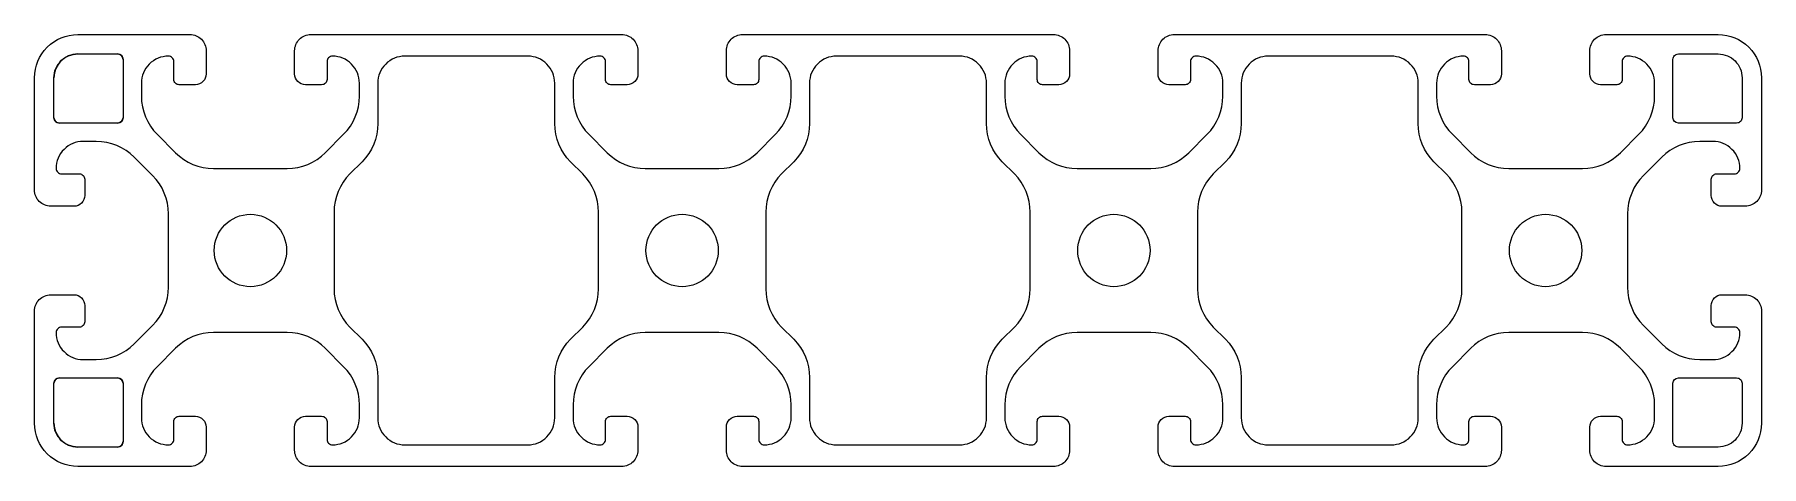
# Model space of a CAD drawing. Header units: millimetres. Extents: x -134 to 26, y -40 to 0.
import ezdxf

# ---------------------------------------------------------------- set-up
doc = ezdxf.new("R2010")
doc.units = ezdxf.units.MM
doc.layers.get('0').update_dxf_attribs({"linetype": 'CONTINUOUS'})

msp = doc.modelspace()

# ---------------------------------------------------------------- linework, layer by layer
for p, q in [((-130.4, -1.8), (-126.7, -1.8)), ((-126.2, -2.3), (-126.2, -7.7)), ((-132.6, -7.7), (-132.6, -4)), ((-126.7, -8.2), (-132.1, -8.2)), ((-132.1, -31.8), (-126.7, -31.8)), ((-132.6, -36), (-132.6, -32.3)), ((-126.2, -32.3), (-126.2, -37.7)), ((-126.7, -38.2), (-130.4, -38.2))]:
    msp.add_line(p, q)
for points in [[(-70.99, -27.6), (-77.81, -27.6, 0.198912), (-81.34, -29.06), (-83.04, -30.76, 0.198912), (-84.5, -34.29), (-84.5, -35.5, 0.414214), (-82, -38, 0.414214), (-81.5, -37.5), (-81.5, -35.85, -0.414214), (-81, -35.35), (-79.5, -35.35, -0.414214), (-78.5, -36.35), (-78.5, -38.5, -0.414214), (-80, -40), (-108.8, -40, -0.414214), (-110.3, -38.5), (-110.3, -36.35, -0.414214), (-109.3, -35.35), (-107.8, -35.35, -0.414214), (-107.3, -35.85), (-107.3, -37.5, 0.414214), (-106.8, -38, 0.414214), (-104.3, -35.5), (-104.3, -34.29, 0.198912), (-105.76, -30.76), (-107.46, -29.06, 0.198912), (-110.99, -27.6), (-117.81, -27.6, 0.198912), (-121.34, -29.06), (-123.04, -30.76, 0.198912), (-124.5, -34.29), (-124.5, -35.5, 0.414214), (-122, -38, 0.414214), (-121.5, -37.5), (-121.5, -35.85, -0.414214), (-121, -35.35), (-119.5, -35.35, -0.414214), (-118.5, -36.35), (-118.5, -38.5, -0.414214), (-120, -40), (-130.4, -40, -0.414214), (-134.4, -36), (-134.4, -25.6, -0.414214), (-132.9, -24.1), (-130.75, -24.1, -0.414214), (-129.75, -25.1), (-129.75, -26.6, -0.414214), (-130.25, -27.1), (-131.9, -27.1, 0.414214), (-132.4, -27.6, 0.414214), (-129.9, -30.1), (-128.69, -30.1, 0.198912), (-125.16, -28.64), (-123.46, -26.94, 0.198912), (-122, -23.41), (-122, -16.59, 0.198912), (-123.46, -13.06), (-125.16, -11.36, 0.198912), (-128.69, -9.9), (-129.9, -9.9, 0.414214), (-132.4, -12.4, 0.414214), (-131.9, -12.9), (-130.25, -12.9, -0.414214), (-129.75, -13.4), (-129.75, -14.9, -0.414214), (-130.75, -15.9), (-132.9, -15.9, -0.414214), (-134.4, -14.4), (-134.4, -4, -0.414214), (-130.4, 0), (-120, 0, -0.414214), (-118.5, -1.5), (-118.5, -3.65, -0.414214), (-119.5, -4.65), (-121, -4.65, -0.414214), (-121.5, -4.15), (-121.5, -2.5, 0.414214), (-122, -2, 0.414214), (-124.5, -4.5), (-124.5, -5.71, 0.198912), (-123.04, -9.24), (-121.34, -10.94, 0.198912), (-117.81, -12.4), (-110.99, -12.4, 0.198912), (-107.46, -10.94), (-105.76, -9.24, 0.198912), (-104.3, -5.71), (-104.3, -4.5, 0.414214), (-106.8, -2, 0.414214), (-107.3, -2.5), (-107.3, -4.15, -0.414214), (-107.8, -4.65), (-109.3, -4.65, -0.414214), (-110.3, -3.65), (-110.3, -1.5, -0.414214), (-108.8, 0), (-80, 0, -0.414214), (-78.5, -1.5), (-78.5, -3.65, -0.414214), (-79.5, -4.65), (-81, -4.65, -0.414214), (-81.5, -4.15), (-81.5, -2.5, 0.414214), (-82, -2, 0.414214), (-84.5, -4.5), (-84.5, -5.71, 0.198912), (-83.04, -9.24), (-81.34, -10.94, 0.198912), (-77.81, -12.4), (-70.99, -12.4, 0.198912), (-67.46, -10.94), (-65.76, -9.24, 0.198912), (-64.3, -5.71), (-64.3, -4.5, 0.414214), (-66.8, -2, 0.414214), (-67.3, -2.5), (-67.3, -4.15, -0.414214), (-67.8, -4.65), (-69.3, -4.65, -0.414214), (-70.3, -3.65), (-70.3, -1.5, -0.414214), (-68.8, 0), (-40, 0, -0.414214), (-38.5, -1.5), (-38.5, -3.65, -0.414214), (-39.5, -4.65), (-41, -4.65, -0.414214), (-41.5, -4.15), (-41.5, -2.5, 0.414214), (-42, -2, 0.414214), (-44.5, -4.5), (-44.5, -5.71, 0.198912), (-43.04, -9.24), (-41.34, -10.94, 0.198912), (-37.81, -12.4), (-30.99, -12.4, 0.198912), (-27.46, -10.94), (-25.76, -9.24, 0.198912), (-24.3, -5.71), (-24.3, -4.5, 0.414214), (-26.8, -2, 0.414214), (-27.3, -2.5), (-27.3, -4.15, -0.414214), (-27.8, -4.65), (-29.3, -4.65, -0.414214), (-30.3, -3.65), (-30.3, -1.5, -0.414214), (-28.8, 0), (0, 0, -0.414214), (1.5, -1.5), (1.5, -3.65, -0.414214), (0.5, -4.65), (-1, -4.65, -0.414214), (-1.5, -4.15), (-1.5, -2.5, 0.414214), (-2, -2, 0.414214), (-4.5, -4.5), (-4.5, -5.71, 0.198912), (-3.04, -9.24), (-1.34, -10.94, 0.198912), (2.19, -12.4), (9.01, -12.4, 0.198912), (12.54, -10.94), (14.24, -9.24, 0.198912), (15.7, -5.71), (15.7, -4.5, 0.414214), (13.2, -2, 0.414214), (12.7, -2.5), (12.7, -4.15, -0.414214), (12.2, -4.65), (10.7, -4.65, -0.414214), (9.7, -3.65), (9.7, -1.5, -0.414214), (11.2, 0), (21.6, 0, -0.414214), (25.6, -4), (25.6, -14.4, -0.414214), (24.1, -15.9), (21.95, -15.9, -0.414214), (20.95, -14.9), (20.95, -13.4, -0.414214), (21.45, -12.9), (23.1, -12.9, 0.414214), (23.6, -12.4, 0.414214), (21.1, -9.9), (19.89, -9.9, 0.198912), (16.36, -11.36), (14.66, -13.06, 0.198912), (13.2, -16.59), (13.2, -23.41, 0.198912), (14.66, -26.94), (16.36, -28.64, 0.198912), (19.89, -30.1), (21.1, -30.1, 0.414214), (23.6, -27.6, 0.414214), (23.1, -27.1), (21.45, -27.1, -0.414214), (20.95, -26.6), (20.95, -25.1, -0.414214), (21.95, -24.1), (24.1, -24.1, -0.414214), (25.6, -25.6), (25.6, -36, -0.414214), (21.6, -40), (11.2, -40, -0.414214), (9.7, -38.5), (9.7, -36.35, -0.414214), (10.7, -35.35), (12.2, -35.35, -0.414214), (12.7, -35.85), (12.7, -37.5, 0.414214), (13.2, -38, 0.414214), (15.7, -35.5), (15.7, -34.29, 0.198912), (14.24, -30.76), (12.54, -29.06, 0.198912), (9.01, -27.6), (2.19, -27.6, 0.198912), (-1.34, -29.06), (-3.04, -30.76, 0.198912), (-4.5, -34.29), (-4.5, -35.5, 0.414214), (-2, -38, 0.414214), (-1.5, -37.5), (-1.5, -35.85, -0.414214), (-1, -35.35), (0.5, -35.35, -0.414214), (1.5, -36.35), (1.5, -38.5, -0.414214), (0, -40), (-28.8, -40, -0.414214), (-30.3, -38.5), (-30.3, -36.35, -0.414214), (-29.3, -35.35), (-27.8, -35.35, -0.414214), (-27.3, -35.85), (-27.3, -37.5, 0.414214), (-26.8, -38, 0.414214), (-24.3, -35.5), (-24.3, -34.29, 0.198912), (-25.76, -30.76), (-27.46, -29.06, 0.198912), (-30.99, -27.6), (-37.81, -27.6, 0.198912), (-41.34, -29.06), (-43.04, -30.76, 0.198912), (-44.5, -34.29), (-44.5, -35.5, 0.414214), (-42, -38, 0.414214), (-41.5, -37.5), (-41.5, -35.85, -0.414214), (-41, -35.35), (-39.5, -35.35, -0.414214), (-38.5, -36.35), (-38.5, -38.5, -0.414214), (-40, -40), (-68.8, -40, -0.414214), (-70.3, -38.5), (-70.3, -36.35, -0.414214), (-69.3, -35.35), (-67.8, -35.35, -0.414214), (-67.3, -35.85), (-67.3, -37.5, 0.414214), (-66.8, -38, 0.414214), (-64.3, -35.5), (-64.3, -34.29, 0.198912), (-65.76, -30.76), (-67.46, -29.06, 0.198912)], [(-70.99, -27.6), (-77.81, -27.6, 0.198912), (-81.34, -29.06), (-83.04, -30.76, 0.198912), (-84.5, -34.29), (-84.5, -35.5, 0.414214), (-82, -38, 0.414214), (-81.5, -37.5), (-81.5, -35.85, -0.414214), (-81, -35.35), (-79.5, -35.35, -0.414214), (-78.5, -36.35), (-78.5, -38.5, -0.414214), (-80, -40), (-108.8, -40, -0.414214), (-110.3, -38.5), (-110.3, -36.35, -0.414214), (-109.3, -35.35), (-107.8, -35.35, -0.414214), (-107.3, -35.85), (-107.3, -37.5, 0.414214), (-106.8, -38, 0.414214), (-104.3, -35.5), (-104.3, -34.29, 0.198912), (-105.76, -30.76), (-107.46, -29.06, 0.198912), (-110.99, -27.6), (-117.81, -27.6, 0.198912), (-121.34, -29.06), (-123.04, -30.76, 0.198912), (-124.5, -34.29), (-124.5, -35.5, 0.414214), (-122, -38, 0.414214), (-121.5, -37.5), (-121.5, -35.85, -0.414214), (-121, -35.35), (-119.5, -35.35, -0.414214), (-118.5, -36.35), (-118.5, -38.5, -0.414214), (-120, -40), (-130.4, -40, -0.414214), (-134.4, -36), (-134.4, -25.6, -0.414214), (-132.9, -24.1), (-130.75, -24.1, -0.414214), (-129.75, -25.1), (-129.75, -26.6, -0.414214), (-130.25, -27.1), (-131.9, -27.1, 0.414214), (-132.4, -27.6, 0.414214), (-129.9, -30.1), (-128.69, -30.1, 0.198912), (-125.16, -28.64), (-123.46, -26.94, 0.198912), (-122, -23.41), (-122, -16.59, 0.198912), (-123.46, -13.06), (-125.16, -11.36, 0.198912), (-128.69, -9.9), (-129.9, -9.9, 0.414214), (-132.4, -12.4, 0.414214), (-131.9, -12.9), (-130.25, -12.9, -0.414214), (-129.75, -13.4), (-129.75, -14.9, -0.414214), (-130.75, -15.9), (-132.9, -15.9, -0.414214), (-134.4, -14.4), (-134.4, -4, -0.414214), (-130.4, 0), (-120, 0, -0.414214), (-118.5, -1.5), (-118.5, -3.65, -0.414214), (-119.5, -4.65), (-121, -4.65, -0.414214), (-121.5, -4.15), (-121.5, -2.5, 0.414214), (-122, -2, 0.414214), (-124.5, -4.5), (-124.5, -5.71, 0.198912), (-123.04, -9.24), (-121.34, -10.94, 0.198912), (-117.81, -12.4), (-110.99, -12.4, 0.198912), (-107.46, -10.94), (-105.76, -9.24, 0.198912), (-104.3, -5.71), (-104.3, -4.5, 0.414214), (-106.8, -2, 0.414214), (-107.3, -2.5), (-107.3, -4.15, -0.414214), (-107.8, -4.65), (-109.3, -4.65, -0.414214), (-110.3, -3.65), (-110.3, -1.5, -0.414214), (-108.8, 0), (-80, 0, -0.414214), (-78.5, -1.5), (-78.5, -3.65, -0.414214), (-79.5, -4.65), (-81, -4.65, -0.414214), (-81.5, -4.15), (-81.5, -2.5, 0.414214), (-82, -2, 0.414214), (-84.5, -4.5), (-84.5, -5.71, 0.198912), (-83.04, -9.24), (-81.34, -10.94, 0.198912), (-77.81, -12.4), (-70.99, -12.4, 0.198912), (-67.46, -10.94), (-65.76, -9.24, 0.198912), (-64.3, -5.71), (-64.3, -4.5, 0.414214), (-66.8, -2, 0.414214), (-67.3, -2.5), (-67.3, -4.15, -0.414214), (-67.8, -4.65), (-69.3, -4.65, -0.414214), (-70.3, -3.65), (-70.3, -1.5, -0.414214), (-68.8, 0), (-40, 0, -0.414214), (-38.5, -1.5), (-38.5, -3.65, -0.414214), (-39.5, -4.65), (-41, -4.65, -0.414214), (-41.5, -4.15), (-41.5, -2.5, 0.414214), (-42, -2, 0.414214), (-44.5, -4.5), (-44.5, -5.71, 0.198912), (-43.04, -9.24), (-41.34, -10.94, 0.198912), (-37.81, -12.4), (-30.99, -12.4, 0.198912), (-27.46, -10.94), (-25.76, -9.24, 0.198912), (-24.3, -5.71), (-24.3, -4.5, 0.414214), (-26.8, -2, 0.414214), (-27.3, -2.5), (-27.3, -4.15, -0.414214), (-27.8, -4.65), (-29.3, -4.65, -0.414214), (-30.3, -3.65), (-30.3, -1.5, -0.414214), (-28.8, 0), (0, 0, -0.414214), (1.5, -1.5), (1.5, -3.65, -0.414214), (0.5, -4.65), (-1, -4.65, -0.414214), (-1.5, -4.15), (-1.5, -2.5, 0.414214), (-2, -2, 0.414214), (-4.5, -4.5), (-4.5, -5.71, 0.198912), (-3.04, -9.24), (-1.34, -10.94, 0.198912), (2.19, -12.4), (9.01, -12.4, 0.198912), (12.54, -10.94), (14.24, -9.24, 0.198912), (15.7, -5.71), (15.7, -4.5, 0.414214), (13.2, -2, 0.414214), (12.7, -2.5), (12.7, -4.15, -0.414214), (12.2, -4.65), (10.7, -4.65, -0.414214), (9.7, -3.65), (9.7, -1.5, -0.414214), (11.2, 0), (21.6, 0, -0.414214), (25.6, -4), (25.6, -14.4, -0.414214), (24.1, -15.9), (21.95, -15.9, -0.414214), (20.95, -14.9), (20.95, -13.4, -0.414214), (21.45, -12.9), (23.1, -12.9, 0.414214), (23.6, -12.4, 0.414214), (21.1, -9.9), (19.89, -9.9, 0.198912), (16.36, -11.36), (14.66, -13.06, 0.198912), (13.2, -16.59), (13.2, -23.41, 0.198912), (14.66, -26.94), (16.36, -28.64, 0.198912), (19.89, -30.1), (21.1, -30.1, 0.414214), (23.6, -27.6, 0.414214), (23.1, -27.1), (21.45, -27.1, -0.414214), (20.95, -26.6), (20.95, -25.1, -0.414214), (21.95, -24.1), (24.1, -24.1, -0.414214), (25.6, -25.6), (25.6, -36, -0.414214), (21.6, -40), (11.2, -40, -0.414214), (9.7, -38.5), (9.7, -36.35, -0.414214), (10.7, -35.35), (12.2, -35.35, -0.414214), (12.7, -35.85), (12.7, -37.5, 0.414214), (13.2, -38, 0.414214), (15.7, -35.5), (15.7, -34.29, 0.198912), (14.24, -30.76), (12.54, -29.06, 0.198912), (9.01, -27.6), (2.19, -27.6, 0.198912), (-1.34, -29.06), (-3.04, -30.76, 0.198912), (-4.5, -34.29), (-4.5, -35.5, 0.414214), (-2, -38, 0.414214), (-1.5, -37.5), (-1.5, -35.85, -0.414214), (-1, -35.35), (0.5, -35.35, -0.414214), (1.5, -36.35), (1.5, -38.5, -0.414214), (0, -40), (-28.8, -40, -0.414214), (-30.3, -38.5), (-30.3, -36.35, -0.414214), (-29.3, -35.35), (-27.8, -35.35, -0.414214), (-27.3, -35.85), (-27.3, -37.5, 0.414214), (-26.8, -38, 0.414214), (-24.3, -35.5), (-24.3, -34.29, 0.198912), (-25.76, -30.76), (-27.46, -29.06, 0.198912), (-30.99, -27.6), (-37.81, -27.6, 0.198912), (-41.34, -29.06), (-43.04, -30.76, 0.198912), (-44.5, -34.29), (-44.5, -35.5, 0.414214), (-42, -38, 0.414214), (-41.5, -37.5), (-41.5, -35.85, -0.414214), (-41, -35.35), (-39.5, -35.35, -0.414214), (-38.5, -36.35), (-38.5, -38.5, -0.414214), (-40, -40), (-68.8, -40, -0.414214), (-70.3, -38.5), (-70.3, -36.35, -0.414214), (-69.3, -35.35), (-67.8, -35.35, -0.414214), (-67.3, -35.85), (-67.3, -37.5, 0.414214), (-66.8, -38, 0.414214), (-64.3, -35.5), (-64.3, -34.29, 0.198912), (-65.76, -30.76), (-67.46, -29.06, 0.198912)], [(-126.7, -1.8, -0.414214), (-126.2, -2.3), (-126.2, -7.7, -0.414213), (-126.7, -8.2), (-132.1, -8.2, -0.414214), (-132.6, -7.7), (-132.6, -4, -0.414214), (-130.4, -1.8)], [(-84.74, -11.79, -0.198912), (-86.2, -8.25), (-86.2, -4.5, 0.414214), (-88.7, -2), (-100.1, -2, 0.414214), (-102.6, -4.5), (-102.6, -8.25, -0.198912), (-104.06, -11.79), (-105.19, -12.91, 0.198912), (-106.65, -16.44), (-106.65, -23.56, 0.198912), (-105.19, -27.09), (-104.06, -28.21, -0.198912), (-102.6, -31.75), (-102.6, -35.5, 0.414214), (-100.1, -38), (-88.7, -38, 0.414214), (-86.2, -35.5), (-86.2, -31.75, -0.198912), (-84.74, -28.21), (-83.61, -27.09, 0.198912), (-82.15, -23.56), (-82.15, -16.44, 0.198912), (-83.61, -12.91)], [(-84.74, -11.79, -0.198912), (-86.2, -8.25), (-86.2, -4.5, 0.414214), (-88.7, -2), (-100.1, -2, 0.414214), (-102.6, -4.5), (-102.6, -8.25, -0.198912), (-104.06, -11.79), (-105.19, -12.91, 0.198912), (-106.65, -16.44), (-106.65, -23.56, 0.198912), (-105.19, -27.09), (-104.06, -28.21, -0.198912), (-102.6, -31.75), (-102.6, -35.5, 0.414214), (-100.1, -38), (-88.7, -38, 0.414214), (-86.2, -35.5), (-86.2, -31.75, -0.198912), (-84.74, -28.21), (-83.61, -27.09, 0.198912), (-82.15, -23.56), (-82.15, -16.44, 0.198912), (-83.61, -12.91)], [(-44.74, -11.79, -0.198912), (-46.2, -8.25), (-46.2, -4.5, 0.414214), (-48.7, -2), (-60.1, -2, 0.414214), (-62.6, -4.5), (-62.6, -8.25, -0.198912), (-64.06, -11.79), (-65.19, -12.91, 0.198912), (-66.65, -16.44), (-66.65, -23.56, 0.198912), (-65.19, -27.09), (-64.06, -28.21, -0.198912), (-62.6, -31.75), (-62.6, -35.5, 0.414214), (-60.1, -38), (-48.7, -38, 0.414214), (-46.2, -35.5), (-46.2, -31.75, -0.198912), (-44.74, -28.21), (-43.61, -27.09, 0.198912), (-42.15, -23.56), (-42.15, -16.44, 0.198912), (-43.61, -12.91)], [(-44.74, -11.79, -0.198912), (-46.2, -8.25), (-46.2, -4.5, 0.414214), (-48.7, -2), (-60.1, -2, 0.414214), (-62.6, -4.5), (-62.6, -8.25, -0.198912), (-64.06, -11.79), (-65.19, -12.91, 0.198912), (-66.65, -16.44), (-66.65, -23.56, 0.198912), (-65.19, -27.09), (-64.06, -28.21, -0.198912), (-62.6, -31.75), (-62.6, -35.5, 0.414214), (-60.1, -38), (-48.7, -38, 0.414214), (-46.2, -35.5), (-46.2, -31.75, -0.198912), (-44.74, -28.21), (-43.61, -27.09, 0.198912), (-42.15, -23.56), (-42.15, -16.44, 0.198912), (-43.61, -12.91)], [(-4.74, -11.79, -0.198912), (-6.2, -8.25), (-6.2, -4.5, 0.414214), (-8.7, -2), (-20.1, -2, 0.414214), (-22.6, -4.5), (-22.6, -8.25, -0.198912), (-24.06, -11.79), (-25.19, -12.91, 0.198912), (-26.65, -16.44), (-26.65, -23.56, 0.198912), (-25.19, -27.09), (-24.06, -28.21, -0.198912), (-22.6, -31.75), (-22.6, -35.5, 0.414214), (-20.1, -38), (-8.7, -38, 0.414214), (-6.2, -35.5), (-6.2, -31.75, -0.198912), (-4.74, -28.21), (-3.61, -27.09, 0.198912), (-2.15, -23.56), (-2.15, -16.44, 0.198912), (-3.61, -12.91)], [(-4.74, -11.79, -0.198912), (-6.2, -8.25), (-6.2, -4.5, 0.414214), (-8.7, -2), (-20.1, -2, 0.414214), (-22.6, -4.5), (-22.6, -8.25, -0.198912), (-24.06, -11.79), (-25.19, -12.91, 0.198912), (-26.65, -16.44), (-26.65, -23.56, 0.198912), (-25.19, -27.09), (-24.06, -28.21, -0.198912), (-22.6, -31.75), (-22.6, -35.5, 0.414214), (-20.1, -38), (-8.7, -38, 0.414214), (-6.2, -35.5), (-6.2, -31.75, -0.198912), (-4.74, -28.21), (-3.61, -27.09, 0.198912), (-2.15, -23.56), (-2.15, -16.44, 0.198912), (-3.61, -12.91)], [(17.4, -2.3, -0.414214), (17.9, -1.8), (21.6, -1.8, -0.414214), (23.8, -4), (23.8, -7.7, -0.414214), (23.3, -8.2), (17.9, -8.2, -0.414213), (17.4, -7.7)], [(17.4, -2.3, -0.414214), (17.9, -1.8), (21.6, -1.8, -0.414214), (23.8, -4), (23.8, -7.7, -0.414214), (23.3, -8.2), (17.9, -8.2, -0.414213), (17.4, -7.7)], [(-132.6, -32.3, -0.414214), (-132.1, -31.8), (-126.7, -31.8, -0.414213), (-126.2, -32.3), (-126.2, -37.7, -0.414214), (-126.7, -38.2), (-130.4, -38.2, -0.414214), (-132.6, -36)], [(23.3, -31.8, -0.414214), (23.8, -32.3), (23.8, -36, -0.414214), (21.6, -38.2), (17.9, -38.2, -0.414214), (17.4, -37.7), (17.4, -32.3, -0.414213), (17.9, -31.8)], [(23.3, -31.8, -0.414214), (23.8, -32.3), (23.8, -36, -0.414214), (21.6, -38.2), (17.9, -38.2, -0.414214), (17.4, -37.7), (17.4, -32.3, -0.414213), (17.9, -31.8)]]:
    msp.add_lwpolyline(points, format="xyb", close=True)
for centre in [(-114.4, -20), (-114.4, -20), (-74.4, -20), (-74.4, -20), (-34.4, -20), (-34.4, -20), (5.6, -20), (5.6, -20)]:
    msp.add_circle(centre, 3.35)
for centre, radius, start, end in [((-130.4, -4), 2.2, 90, 180), ((-126.7, -2.3), 0.5, 0, 90), ((-132.1, -7.7), 0.5, 180, 270), ((-126.7, -7.7), 0.5, -89.9999, 0), ((-132.1, -32.3), 0.5, 90, 180), ((-126.7, -32.3), 0.5, 0.0001, 90), ((-130.4, -36), 2.2, 180, 270), ((-126.7, -37.7), 0.5, -90, 0)]:
    msp.add_arc(centre, radius, start, end)

doc.saveas('drawing.dxf')
